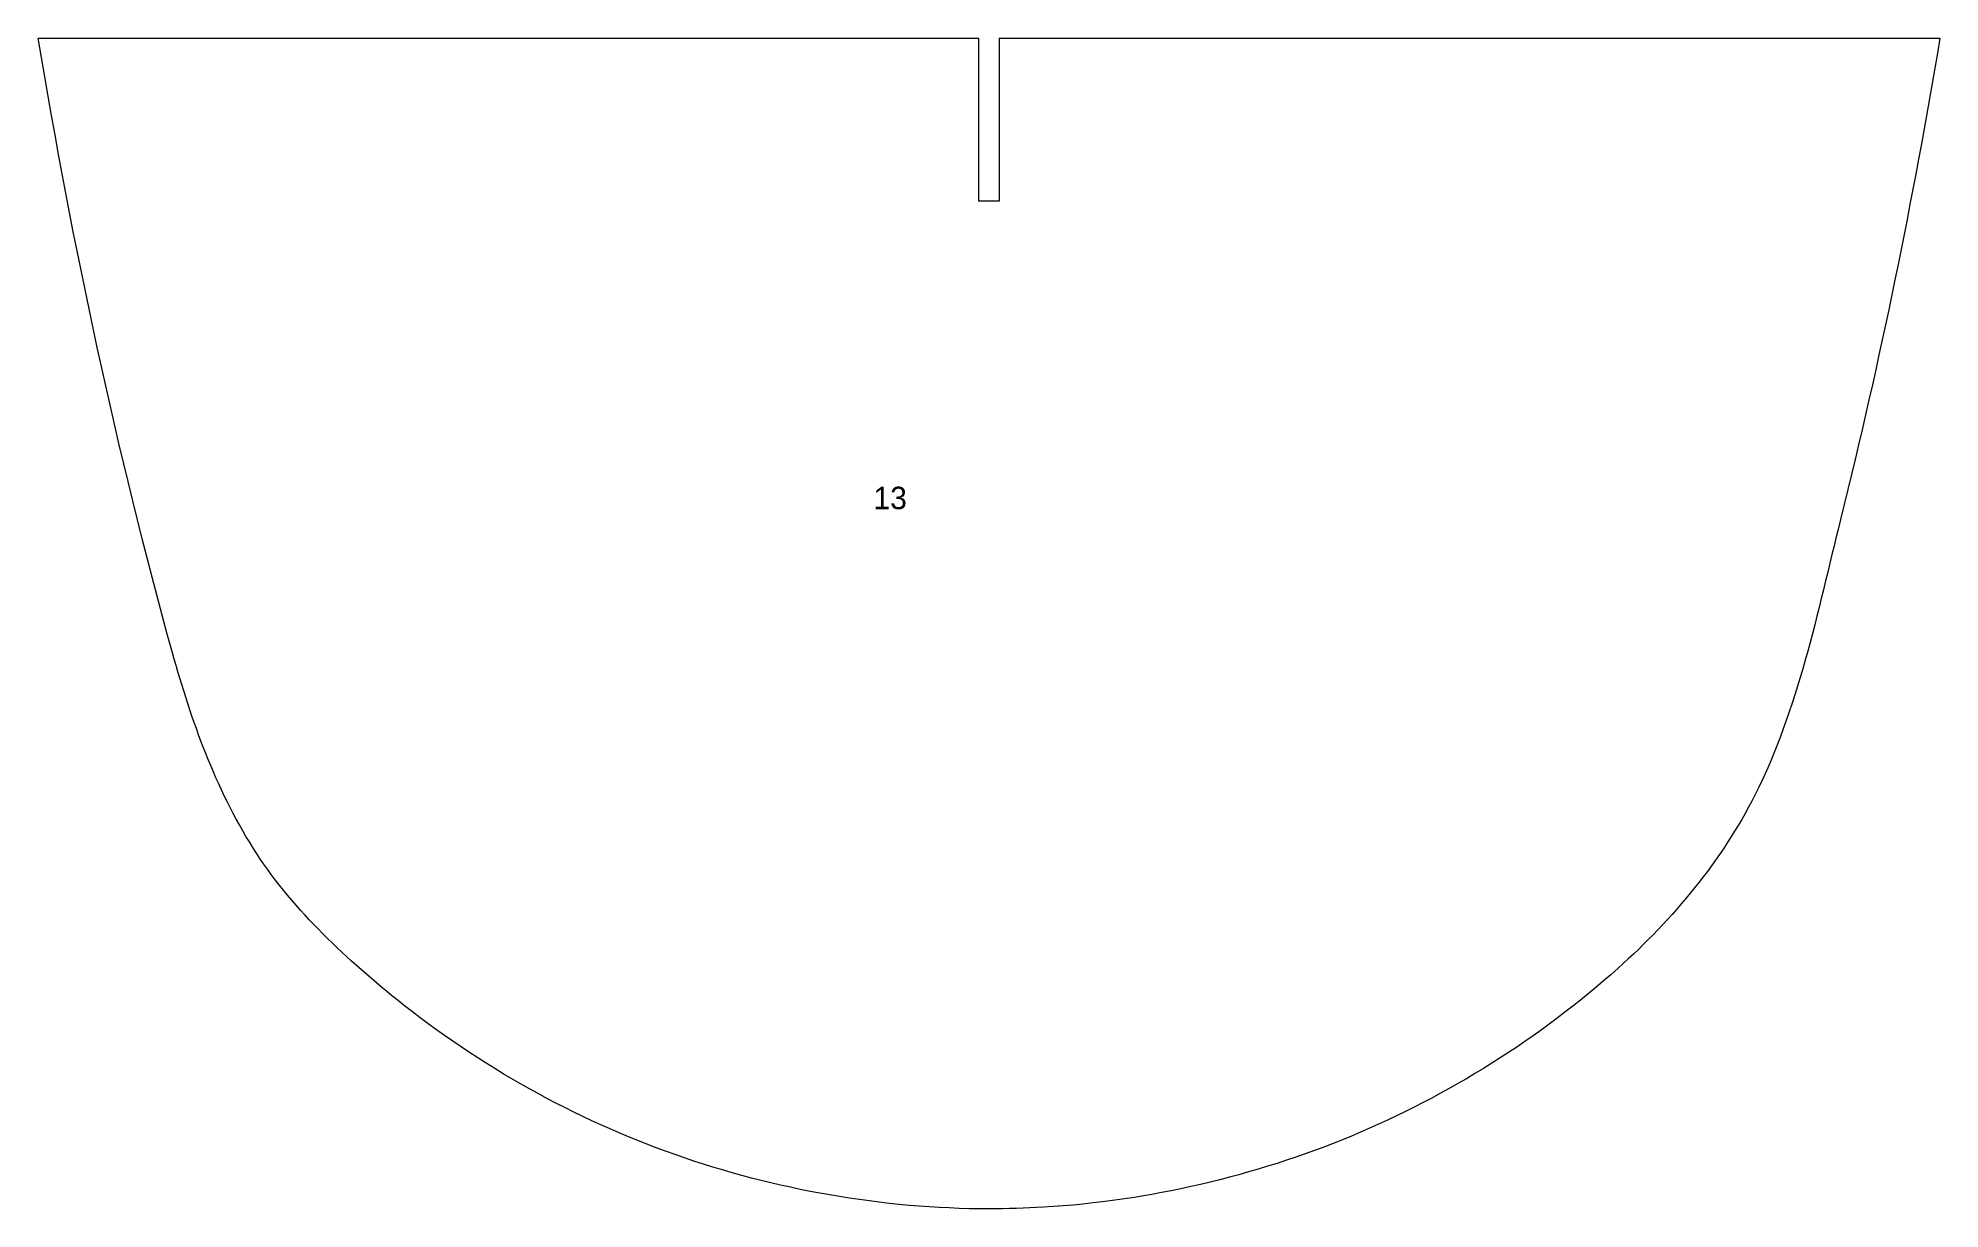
# Model space of a CAD drawing. Header units: inches. Extents: x -5.8 to 5.8, y -7.2 to 0.
import ezdxf

# ---------------------------------------------------------------- set-up
doc = ezdxf.new("R2010")
doc.units = ezdxf.units.IN
doc.header["$MEASUREMENT"] = 0

msp = doc.modelspace()

# ---------------------------------------------------------------- linework, layer by layer
at = {"color": 1, "linetype": 'Continuous', "lineweight": 0}
for p, q in [((-5.836, 0), (-0.062, 0)), ((-0.062, -1), (-0.062, 0)), ((0.062, 0), (5.836, 0)), ((0.062, 0), (0.062, -1)), ((0.062, -1), (-0.062, -1))]:
    msp.add_line(p, q, dxfattribs=at)
for points, knots in [([(0, -7.184), (-0.652, -7.183), (-1.312, -7.068), (-1.927, -6.851), (-2.541, -6.634), (-3.127, -6.308), (-3.635, -5.899), (-3.968, -5.63), (-4.29, -5.329), (-4.518, -4.967), (-4.747, -4.603), (-4.895, -4.188), (-5.011, -3.773), (-5.355, -2.533), (-5.623, -1.27), (-5.836, 0)], [0, 0, 0, 0, 0.0496697, 0.0496697, 0.0496697, 0.0993378, 0.0993378, 0.0993378, 0.131777, 0.131777, 0.131777, 0.1642274, 0.1642274, 0.1642274, 0.260755, 0.260755, 0.260755, 0.260755]), ([(5.836, 0), (5.67, -0.991), (5.469, -1.978), (5.226, -2.953), (5.084, -3.526), (4.966, -4.118), (4.7, -4.645), (4.497, -5.048), (4.197, -5.406), (3.861, -5.707), (3.381, -6.137), (2.82, -6.489), (2.225, -6.737), (1.627, -6.985), (0.98, -7.135), (0.334, -7.174), (0.223, -7.18), (0.111, -7.184), (0, -7.184)], [0, 0, 0, 0, 0.0765939, 0.0765939, 0.0765939, 0.1216446, 0.1216446, 0.1216446, 0.1562511, 0.1562511, 0.1562511, 0.2057139, 0.2057139, 0.2057139, 0.255343, 0.255343, 0.255343, 0.2637727, 0.2637727, 0.2637727, 0.2637727])]:
    msp.add_open_spline(points, degree=3, knots=knots, dxfattribs=at)

# ---------------------------------------------------------------- texts
at = {"color": 5, "linetype": 'Continuous', "lineweight": 0, "insert": (-0.709, -2.753), "char_height": 0.1378, "attachment_point": 1}
msp.add_mtext_dynamic_manual_height_columns('13', width=1.8706, gutter_width=0.689, heights=[0], dxfattribs=at)

doc.saveas('drawing.dxf')
